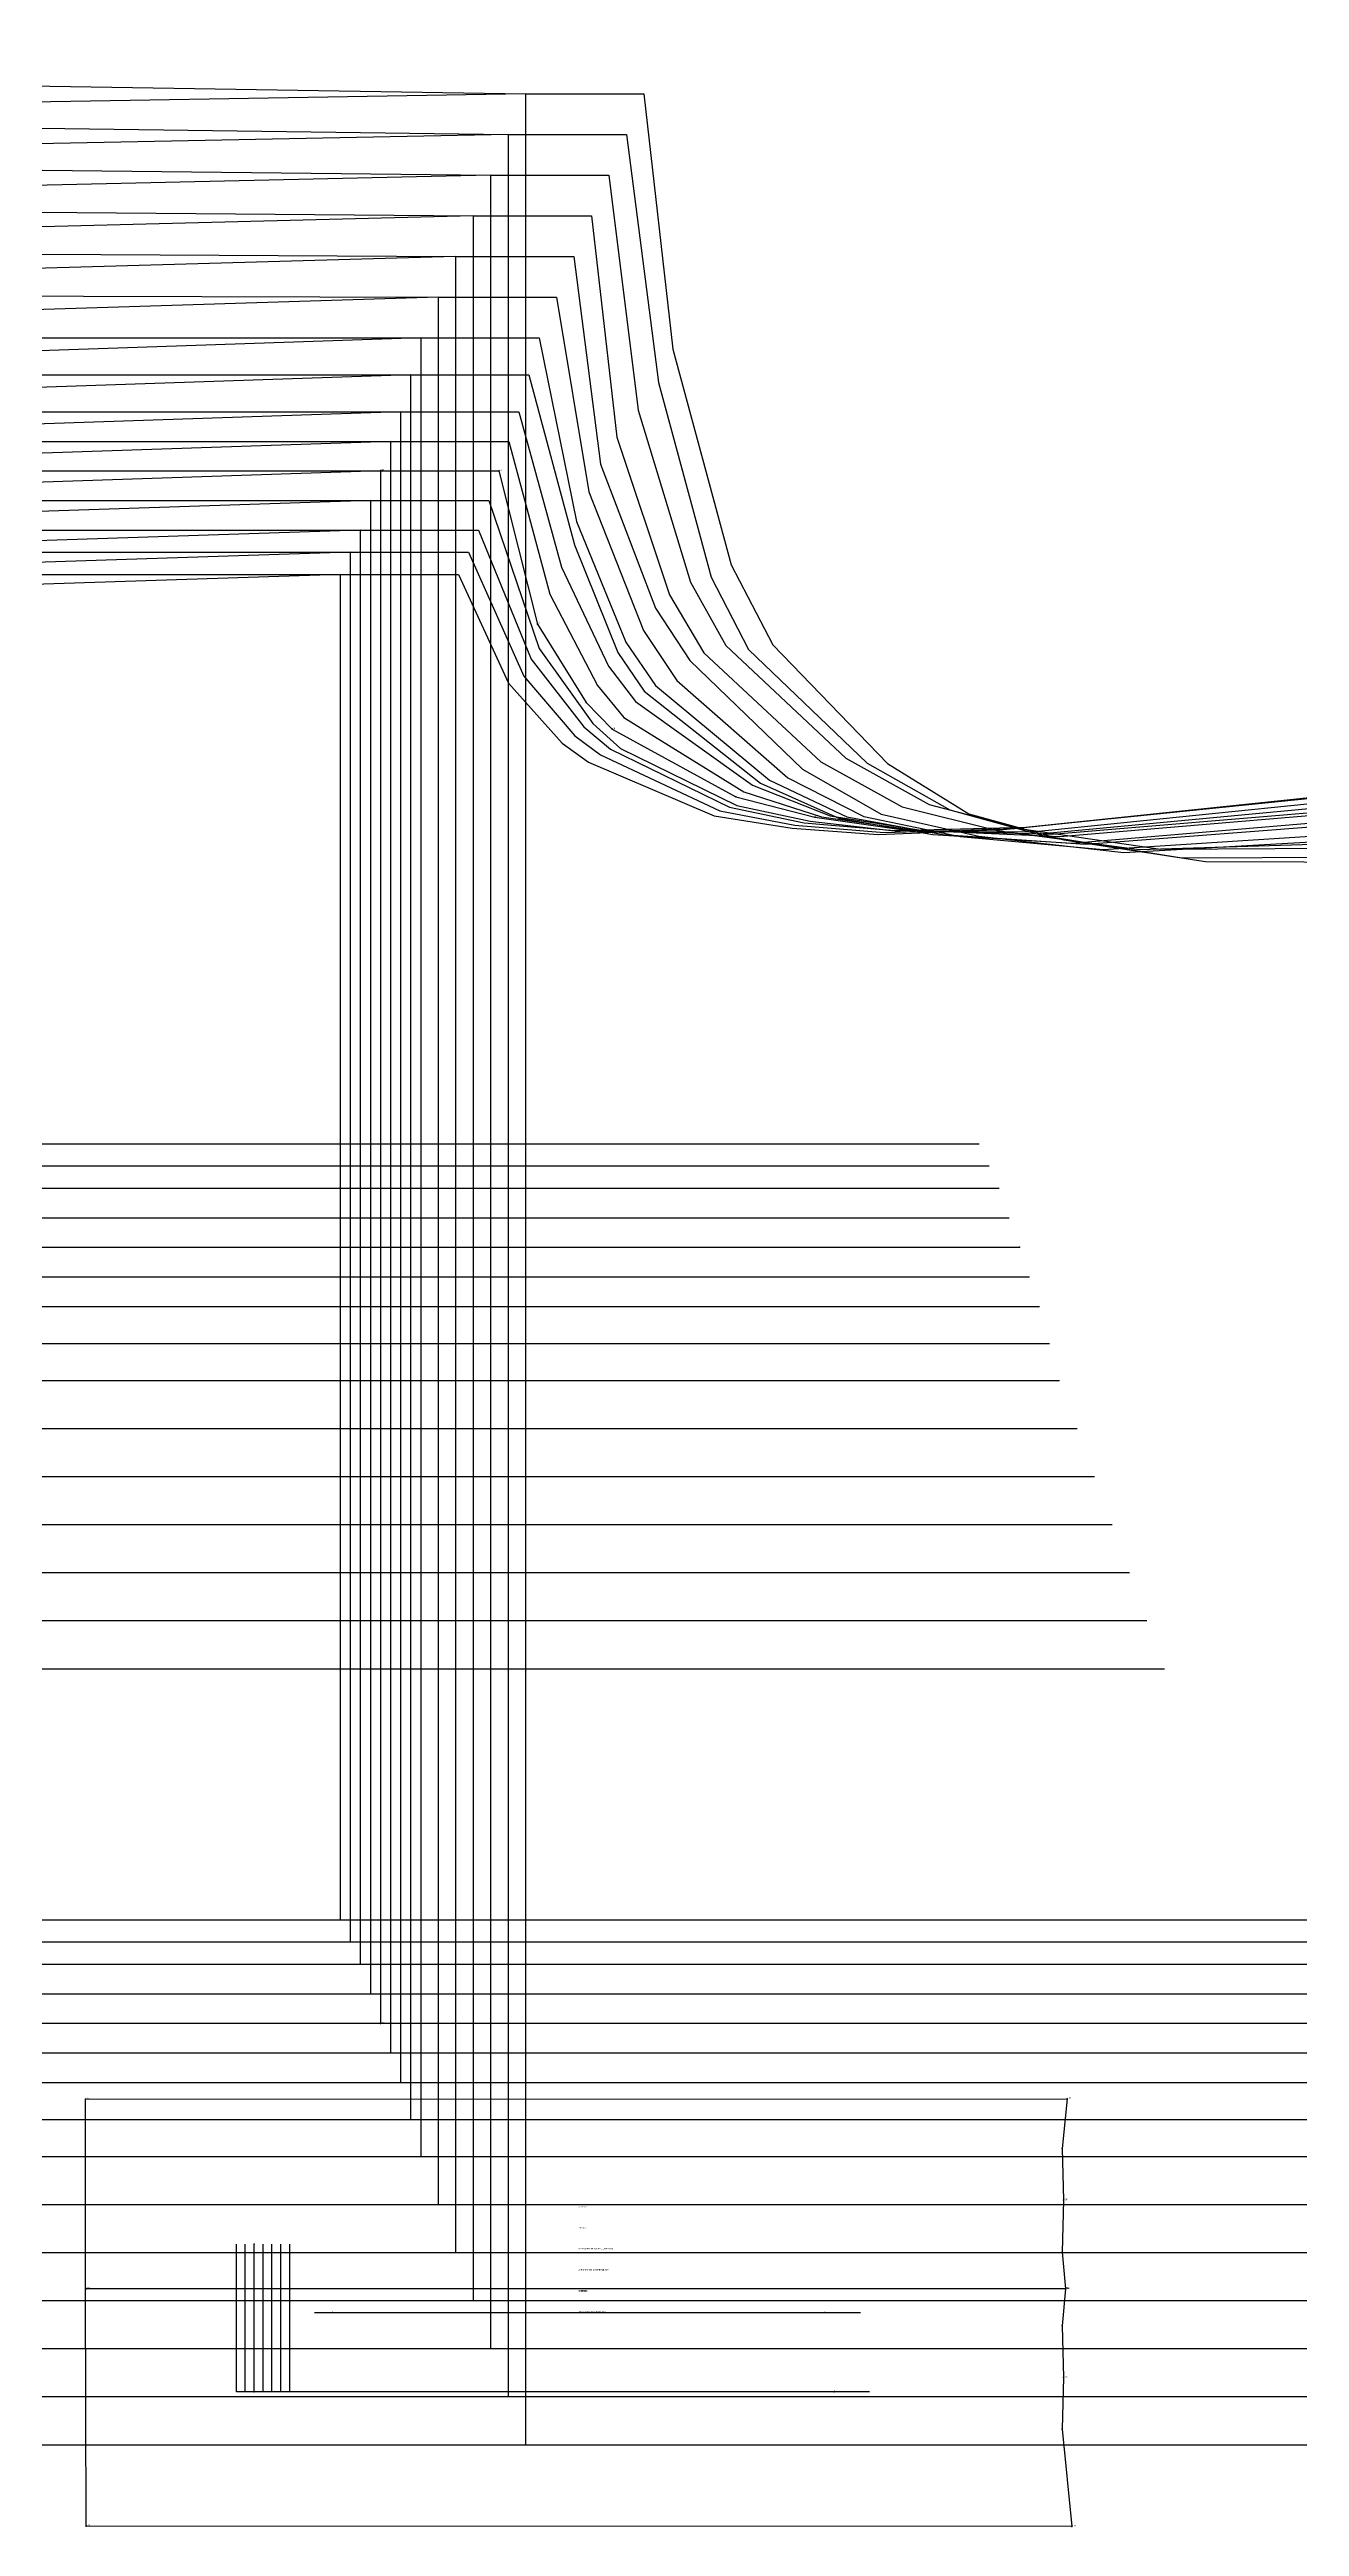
# Model space of a CAD drawing. Extents: x -43 to 1613, y 0 to 910.
# Drawn here: x 1190.4 to 1401.7, y 481 to 899.8 of the extents above; entities that cross this region are included whole.
import ezdxf

# ---------------------------------------------------------------- set-up
doc = ezdxf.new("R2010")
doc.units = 0

# ---------------------------------------------------------------- blocks, each defined once
blk = doc.blocks.new('GMX1016S18BK_42')
at = {"layer": '1'}
for points in [[(813.6128, 811.017), (1009.7136, 811.017), (1009.7136, 811.017), (1239.5531, 811.017), (1239.5531, 811.017), (1259.553, 811.017)], [(1259.553, 811.017), (1267.9782, 792.6147), (1277.0663, 782.5131), (1281.524, 779.3025), (1302.7661, 770.217), (1315.9817, 768.1189), (1330.4902, 767.0775), (1351.6788, 767.9284), (1412.5118, 774.2632), (1426.2761, 776.8514), (1456.1185, 784.8575), (1473.1086, 789.7165)], [(1493.6496, 583.5193), (813.6128, 583.5193)]]:
    blk.add_lwpolyline(points, dxfattribs=at)
at = {"layer": '5'}
blk.add_line((977.6588, 714.7687), (1347.5513, 714.7687), dxfattribs=at)
at = {"layer": '6'}
blk.add_line((1493.6496, 583.5193), (813.6128, 583.5193), dxfattribs=at)
at = {"layer": '7'}
blk.add_line((977.6588, 714.7687), (1347.5513, 714.7687), dxfattribs=at)
at = {"layer": '8'}
blk.add_line((1239.5531, 811.017), (1239.5531, 583.5193), dxfattribs=at)
blk.add_lwpolyline([(1239.5531, 811.017), (1009.7136, 803.5163), (813.6128, 811.017)], dxfattribs=at)
blk = doc.blocks.new('GMX1016S18BK_44')
at = {"layer": '1'}
for points in [[(807.814, 814.7686), (1012.665, 814.7686), (1012.665, 814.7686), (1241.2549, 814.7686), (1241.2549, 814.7686), (1261.2548, 814.7686)], [(1261.2548, 814.7686), (1270.5843, 793.8339), (1279.2406, 783.7577), (1283.5281, 780.5217), (1303.7414, 771.0831), (1316.4262, 768.6422), (1331.5036, 767.4153), (1353.5457, 768.0935), (1414.3584, 774.4461), (1428.1176, 777.0394), (1459.9692, 784.9159), (1478.1073, 789.7165)], [(1497.8508, 579.7703), (807.814, 579.7703)]]:
    blk.add_lwpolyline(points, dxfattribs=at)
at = {"layer": '5'}
blk.add_line((979.3605, 711.0197), (1349.2531, 711.0197), dxfattribs=at)
at = {"layer": '6'}
blk.add_line((1497.8508, 579.7703), (807.814, 579.7703), dxfattribs=at)
at = {"layer": '7'}
blk.add_line((979.3605, 711.0197), (1349.2531, 711.0197), dxfattribs=at)
at = {"layer": '8'}
blk.add_line((1241.2549, 814.7686), (1241.2549, 579.7703), dxfattribs=at)
blk.add_lwpolyline([(1241.2549, 814.7686), (1012.665, 807.2679), (807.814, 814.7686)], dxfattribs=at)
blk = doc.blocks.new('GMX1016S18BK_46')
at = {"layer": '1'}
for points in [[(802.0152, 818.5176), (1015.6165, 818.5176), (1015.6165, 818.5176), (1242.9567, 818.5176), (1242.9567, 818.5176), (1262.9566, 818.5176)], [(1262.9566, 818.5176), (1271.8339, 796.7066), (1280.7544, 785.2461), (1285.2629, 781.4844), (1305.3441, 771.6851), (1318.0061, 769.0231), (1333.241, 767.71), (1355.5295, 768.2866), (1416.3421, 774.5197), (1430.1013, 777.0851), (1463.8706, 784.9185), (1483.1061, 789.714)], [(1502.0519, 576.0187), (802.0152, 576.0187)]]:
    blk.add_lwpolyline(points, dxfattribs=at)
at = {"layer": '5'}
blk.add_line((981.0624, 707.2681), (1350.9549, 707.2681), dxfattribs=at)
at = {"layer": '6'}
blk.add_line((1502.0519, 576.0187), (802.0152, 576.0187), dxfattribs=at)
at = {"layer": '7'}
blk.add_line((981.0624, 707.2681), (1350.9549, 707.2681), dxfattribs=at)
at = {"layer": '8'}
blk.add_line((1242.9567, 818.5176), (1242.9567, 576.0187), dxfattribs=at)
blk.add_lwpolyline([(1242.9567, 818.5176), (1015.6165, 811.017), (802.0152, 818.5176)], dxfattribs=at)
blk = doc.blocks.new('GMX1016S18BK_48')
at = {"layer": '1'}
for points in [[(796.2164, 823.5189), (1018.568, 823.5189), (1018.568, 823.5189), (1244.6585, 823.5189), (1244.6585, 823.5189), (1264.6584, 823.5189)], [(1264.6584, 823.5189), (1273.17, 798.5176), (1282.2759, 785.8379), (1286.9647, 781.6114), (1306.5887, 771.9467), (1318.9763, 769.2949), (1334.196, 767.5576), (1356.5277, 767.5144), (1418.4859, 773.8365), (1432.5067, 776.445), (1467.9219, 783.8796), (1488.1048, 788.4643)], [(1506.2531, 571.02), (796.2164, 571.02)]]:
    blk.add_lwpolyline(points, dxfattribs=at)
at = {"layer": '5'}
blk.add_line((982.7641, 702.2694), (1352.6567, 702.2694), dxfattribs=at)
at = {"layer": '6'}
blk.add_line((1506.2531, 571.02), (796.2164, 571.02), dxfattribs=at)
at = {"layer": '7'}
blk.add_line((982.7641, 702.2694), (1352.6567, 702.2694), dxfattribs=at)
at = {"layer": '8'}
blk.add_line((1244.6585, 823.5189), (1244.6585, 571.02), dxfattribs=at)
blk.add_lwpolyline([(1244.6585, 823.5189), (1018.568, 816.0182), (796.2164, 823.5189)], dxfattribs=at)
blk = doc.blocks.new('GMX1016S18BK_50')
at = {"layer": '1'}
for points in [[(790.4176, 828.5176), (1021.5195, 828.5176), (1021.5195, 828.5176), (1246.3603, 828.5176), (1246.3603, 828.5176), (1266.3602, 828.5176)], [(1266.3602, 828.5176), (1272.9033, 802.6121), (1281.1456, 789.3838), (1285.5372, 784.8651), (1306.4186, 773.4402), (1319.7587, 769.9756), (1335.1434, 767.8116), (1357.7824, 767.1766), (1421.3129, 773.1456), (1435.697, 775.7008), (1472.2628, 782.8077), (1493.1035, 787.2121)], [(1510.4542, 566.0187), (790.4176, 566.0187)]]:
    blk.add_lwpolyline(points, dxfattribs=at)
at = {"layer": '2'}
for p in [(1246.3603, 828.5176), (1246.3603, 828.5176), (1246.3603, 828.5176), (1246.3603, 828.5176), (1266.3602, 828.5176), (1266.3602, 828.5176), (1354.3585, 697.2681), (1246.3603, 566.0187)]:
    blk.add_point(p, dxfattribs=at)
at = {"layer": '3'}
for p in [(1272.9033, 802.6121), (1281.1456, 789.3838), (1285.5372, 784.8651), (1306.4186, 773.4402), (1319.7587, 769.9756), (1335.1434, 767.8116), (1357.7824, 767.1766)]:
    blk.add_point(p, dxfattribs=at)
at = {"layer": '5'}
blk.add_line((984.466, 697.2681), (1354.3585, 697.2681), dxfattribs=at)
at = {"layer": '6'}
blk.add_line((1510.4542, 566.0187), (790.4176, 566.0187), dxfattribs=at)
at = {"layer": '7'}
blk.add_line((984.466, 697.2681), (1354.3585, 697.2681), dxfattribs=at)
at = {"layer": '8'}
blk.add_line((1246.3603, 828.5176), (1246.3603, 566.0187), dxfattribs=at)
blk.add_lwpolyline([(1246.3603, 828.5176), (1021.5195, 821.0169), (790.4176, 828.5176)], dxfattribs=at)
at = {"layer": '2'}
for s, p in [('# 21', (1246.3603, 828.5176)), ('# 5', (1246.3603, 828.5176)), ('# 5', (1246.3603, 828.5176)), ('# 6', (1266.3602, 828.5176)), ('# 6', (1266.3602, 828.5176)), ('# 22', (1246.3603, 566.0187))]:
    blk.add_text(s, height=0.25, dxfattribs=at).set_placement(p)
at = {"layer": '3'}
for s, p in [('# 7', (1272.9033, 802.6121)), ('# 8', (1285.5372, 784.8651)), ('# 9', (1319.7587, 769.9756)), ('# 10', (1357.7824, 767.1766))]:
    blk.add_text(s, height=0.25, dxfattribs=at).set_placement(p)
at = {"layer": '8'}
for s in ['O', 'NM']:
    blk.add_text(s, height=0.25, dxfattribs=at).set_placement((1246.3603, 828.5176))
blk = doc.blocks.new('GMX1016S18BK_52')
at = {"layer": '1'}
for points in [[(784.6187, 833.5188), (1024.4709, 833.5188), (1024.4709, 833.5188), (1248.0621, 833.5188), (1248.0621, 833.5188), (1268.062, 833.5188)], [(1268.062, 833.5188), (1275.0064, 807.6794), (1283.0252, 792.2565), (1287.5184, 786.854), (1307.7648, 774.2428), (1320.9169, 770.0239), (1336.6852, 767.7963), (1359.8907, 767.1359), (1424.5972, 772.536), (1439.2631, 774.9845), (1476.7383, 781.746), (1498.1022, 785.9624)], [(1514.6554, 561.02), (784.6187, 561.02)]]:
    blk.add_lwpolyline(points, dxfattribs=at)
at = {"layer": '5'}
blk.add_line((986.1677, 692.2694), (1356.0603, 692.2694), dxfattribs=at)
at = {"layer": '6'}
blk.add_line((1514.6554, 561.02), (784.6187, 561.02), dxfattribs=at)
at = {"layer": '7'}
blk.add_line((986.1677, 692.2694), (1356.0603, 692.2694), dxfattribs=at)
at = {"layer": '8'}
blk.add_line((1248.0621, 833.5188), (1248.0621, 561.02), dxfattribs=at)
blk.add_lwpolyline([(1248.0621, 833.5188), (1024.4709, 826.0182), (784.6187, 833.5188)], dxfattribs=at)
blk = doc.blocks.new('GMX1016S18BK_54')
at = {"layer": '1'}
for points in [[(778.8199, 838.5175), (1027.4224, 838.5175), (1027.4224, 838.5175), (1249.7639, 838.5175), (1249.7639, 838.5175), (1269.7638, 838.5175)], [(1269.7638, 838.5175), (1276.98, 812.2311), (1284.9073, 795.4925), (1289.4768, 789.5616), (1309.2761, 775.3782), (1322.4002, 770.2144), (1338.0848, 767.7354), (1361.2115, 766.6991), (1426.7587, 772.2185), (1441.6126, 774.7102), (1480.7693, 780.8392), (1503.1009, 784.7102)], [(1518.8566, 556.0187), (778.8199, 556.0187)]]:
    blk.add_lwpolyline(points, dxfattribs=at)
at = {"layer": '5'}
blk.add_line((987.8696, 687.2682), (1357.7621, 687.2682), dxfattribs=at)
at = {"layer": '6'}
blk.add_line((1518.8566, 556.0187), (778.8199, 556.0187), dxfattribs=at)
at = {"layer": '7'}
blk.add_line((987.8696, 687.2682), (1357.7621, 687.2682), dxfattribs=at)
at = {"layer": '8'}
blk.add_line((1249.7639, 838.5175), (1249.7639, 556.0187), dxfattribs=at)
blk.add_lwpolyline([(1249.7639, 838.5175), (1027.4224, 831.0169), (778.8199, 838.5175)], dxfattribs=at)
blk = doc.blocks.new('GMX1016S18BK_56')
at = {"layer": '1'}
for points in [[(773.0211, 844.7685), (1030.3739, 844.7685), (1030.3739, 844.7685), (1251.4657, 844.7685), (1251.4657, 844.7685), (1271.4656, 844.7685)], [(1271.4656, 844.7685), (1279.172, 816.0538), (1286.472, 797.8445), (1290.922, 791.2786), (1310.5918, 775.7567), (1323.8303, 769.8233), (1339.7612, 767.0343), (1363.2942, 765.5865), (1429.9235, 771.2126), (1445.0213, 773.7501), (1485.1914, 780.4862), (1508.0997, 784.7127)], [(1523.0577, 549.7704), (773.0211, 549.7704)]]:
    blk.add_lwpolyline(points, dxfattribs=at)
at = {"layer": '5'}
blk.add_line((989.5714, 681.0198), (1359.4639, 681.0198), dxfattribs=at)
at = {"layer": '6'}
blk.add_line((1523.0577, 549.7704), (773.0211, 549.7704), dxfattribs=at)
at = {"layer": '7'}
blk.add_line((989.5714, 681.0198), (1359.4639, 681.0198), dxfattribs=at)
at = {"layer": '8'}
blk.add_line((1251.4657, 844.7685), (1251.4657, 549.7704), dxfattribs=at)
blk.add_lwpolyline([(1251.4657, 844.7685), (1030.3739, 837.2679), (773.0211, 844.7685)], dxfattribs=at)
blk = doc.blocks.new('GMX1016S18BK_58')
at = {"layer": '1'}
for points in [[(767.2223, 851.0169), (1033.3254, 851.0169), (1033.3254, 851.0169), (1253.1675, 851.0169), (1253.1675, 851.0169), (1273.1674, 851.0169)], [(1273.1674, 851.0169), (1279.4971, 819.9832), (1287.8334, 799.5717), (1292.8804, 792.2235), (1312.1209, 776.2672), (1325.1816, 770.0264), (1341.4757, 767.0623), (1365.5676, 765.4214), (1432.141, 770.5395), (1447.2362, 772.9602), (1489.1817, 780.1865), (1513.0984, 784.7127)], [(1527.2589, 543.5194), (767.2223, 543.5194)]]:
    blk.add_lwpolyline(points, dxfattribs=at)
at = {"layer": '5'}
blk.add_line((991.2731, 674.7688), (1361.1657, 674.7688), dxfattribs=at)
at = {"layer": '6'}
blk.add_line((1527.2589, 543.5194), (767.2223, 543.5194), dxfattribs=at)
at = {"layer": '7'}
blk.add_line((991.2731, 674.7688), (1361.1657, 674.7688), dxfattribs=at)
at = {"layer": '8'}
blk.add_line((1253.1675, 851.0169), (1253.1675, 543.5194), dxfattribs=at)
blk.add_lwpolyline([(1253.1675, 851.0169), (1033.3254, 843.5163), (767.2223, 851.0169)], dxfattribs=at)
blk = doc.blocks.new('GMX1016S18BK_60')
at = {"layer": '1'}
for points in [[(760.1738, 859.1423), (1036.2769, 858.5124), (1036.2769, 858.5124), (1256.119, 857.8927), (1256.119, 857.8927), (1276.1189, 857.8927)], [(1276.1189, 857.8927), (1281.6104, 824.9844), (1290.8179, 801.5529), (1296.4694, 793.0897), (1315.2095, 776.6533), (1328.0568, 770.0747), (1344.3585, 766.7245), (1368.519, 764.5248), (1435.9128, 768.886), (1451.2113, 771.1491), (1494.6021, 778.3272), (1519.3468, 782.8382)], [(1532.7097, 535.394), (760.1738, 535.394)]]:
    blk.add_lwpolyline(points, dxfattribs=at)
at = {"layer": '5'}
blk.add_line((994.2246, 666.6434), (1364.1172, 666.6434), dxfattribs=at)
at = {"layer": '6'}
blk.add_line((1532.7097, 535.394), (760.1738, 535.394), dxfattribs=at)
at = {"layer": '7'}
blk.add_line((994.2246, 666.6434), (1364.1172, 666.6434), dxfattribs=at)
at = {"layer": '8'}
blk.add_line((1256.119, 857.8927), (1256.119, 535.394), dxfattribs=at)
blk.add_lwpolyline([(1256.119, 857.8927), (1036.2769, 851.0118), (760.1738, 859.1423)], dxfattribs=at)
blk = doc.blocks.new('GMX1016S18BK_62')
at = {"layer": '1'}
for points in [[(753.1253, 867.2678), (1039.2284, 866.008), (1039.2284, 866.008), (1259.0704, 864.7685), (1259.0704, 864.7685), (1279.0704, 864.7685)], [(1279.0704, 864.7685), (1283.5738, 829.658), (1292.8804, 805.2994), (1298.6512, 796.4755), (1317.7114, 778.1214), (1331.0083, 770.5091), (1347.5158, 766.7575), (1372.042, 764.0067), (1439.3825, 767.87), (1454.6758, 770.0188), (1499.8345, 776.7143), (1525.5952, 780.9637)], [(1538.1606, 527.2685), (753.1253, 527.2685)]]:
    blk.add_lwpolyline(points, dxfattribs=at)
at = {"layer": '5'}
blk.add_line((997.1761, 658.5179), (1367.0687, 658.5179), dxfattribs=at)
at = {"layer": '6'}
blk.add_line((1538.1606, 527.2685), (753.1253, 527.2685), dxfattribs=at)
at = {"layer": '7'}
blk.add_line((997.1761, 658.5179), (1367.0687, 658.5179), dxfattribs=at)
at = {"layer": '8'}
blk.add_line((1259.0704, 864.7685), (1259.0704, 527.2685), dxfattribs=at)
blk.add_lwpolyline([(1259.0704, 864.7685), (1039.2284, 858.5073), (753.1253, 867.2678)], dxfattribs=at)
blk = doc.blocks.new('GMX1016S18BK_64')
at = {"layer": '1'}
for points in [[(746.0768, 875.3933), (1040.9301, 873.4933), (1040.9301, 873.4933), (1262.0219, 871.6442), (1262.0219, 871.6442), (1282.0219, 871.6442)], [(1282.0219, 871.6442), (1286.3094, 834.2427), (1295.1994, 807.5702), (1301.0033, 797.7988), (1320.8077, 779.3152), (1334.544, 771.7359), (1350.6298, 767.7303), (1374.5871, 764.5451), (1442.6489, 766.6228), (1458.1404, 768.378), (1505.0694, 774.9134), (1531.8436, 779.0892)], [(1543.6114, 519.143), (746.0768, 519.143)]]:
    blk.add_lwpolyline(points, dxfattribs=at)
at = {"layer": '5'}
blk.add_line((1000.1276, 650.3925), (1370.0202, 650.3925), dxfattribs=at)
at = {"layer": '6'}
blk.add_line((1543.6114, 519.143), (746.0768, 519.143), dxfattribs=at)
at = {"layer": '7'}
blk.add_line((1000.1276, 650.3925), (1370.0202, 650.3925), dxfattribs=at)
at = {"layer": '8'}
blk.add_line((1262.0219, 871.6442), (1262.0219, 519.143), dxfattribs=at)
blk.add_lwpolyline([(1262.0219, 871.6442), (1040.9301, 865.9927), (746.0768, 875.3933)], dxfattribs=at)
blk = doc.blocks.new('GMX1016S18BK_66')
at = {"layer": '1'}
for points in [[(739.0283, 883.5187), (1042.632, 880.9889), (1042.632, 880.9889), (1264.9734, 878.52), (1264.9734, 878.52), (1284.9734, 878.52)], [(1284.9734, 878.52), (1289.9035, 838.7842), (1298.7478, 809.7292), (1304.7371, 799.0129), (1325.0292, 779.9655), (1339.1185, 772.1397), (1354.8081, 768.0046), (1378.2091, 764.568), (1446.0373, 764.9617), (1461.5084, 766.3257), (1510.2714, 772.9627), (1538.092, 777.2147)], [(1549.0622, 511.0176), (739.0283, 511.0176)]]:
    blk.add_lwpolyline(points, dxfattribs=at)
at = {"layer": '5'}
blk.add_line((1003.0791, 642.267), (1372.9717, 642.267), dxfattribs=at)
at = {"layer": '6'}
blk.add_line((1549.0622, 511.0176), (739.0283, 511.0176), dxfattribs=at)
at = {"layer": '7'}
blk.add_line((1003.0791, 642.267), (1372.9717, 642.267), dxfattribs=at)
at = {"layer": '8'}
blk.add_line((1264.9734, 878.52), (1264.9734, 511.0176), dxfattribs=at)
blk.add_lwpolyline([(1264.9734, 878.52), (1042.632, 873.4883), (739.0283, 883.5187)], dxfattribs=at)
blk = doc.blocks.new('GMX1016S18BK_68')
at = {"layer": '1'}
for points in [[(731.9798, 891.6442), (1043.0841, 888.4743), (1043.0841, 888.4743), (1267.9249, 885.3958), (1267.9249, 885.3958), (1287.9248, 885.3958)], [(1287.9248, 885.3958), (1293.3884, 843.4629), (1302.258, 810.5598), (1308.5852, 798.3246), (1328.6334, 779.145), (1342.6034, 771.2101), (1358.326, 766.8667), (1381.8109, 763.1354), (1449.6085, 763.3869), (1465.0746, 764.7179), (1515.5419, 771.1745), (1544.3404, 775.3401)], [(1554.5131, 502.8921), (731.9798, 502.8921)]]:
    blk.add_lwpolyline(points, dxfattribs=at)
at = {"layer": '5'}
blk.add_line((1006.0305, 634.1415), (1375.9231, 634.1415), dxfattribs=at)
at = {"layer": '6'}
blk.add_line((1554.5131, 502.8921), (731.9798, 502.8921), dxfattribs=at)
at = {"layer": '7'}
blk.add_line((1006.0305, 634.1415), (1375.9231, 634.1415), dxfattribs=at)
at = {"layer": '8'}
blk.add_line((1267.9249, 885.3958), (1267.9249, 502.8921), dxfattribs=at)
blk.add_lwpolyline([(1267.9249, 885.3958), (1043.0841, 880.9737), (731.9798, 891.6442)], dxfattribs=at)
blk = doc.blocks.new('GMX1016S18BK_70')
at = {"layer": '1'}
for points in [[(724.9313, 899.7696), (1043.5362, 895.9698), (1043.5362, 895.9698), (1270.8764, 892.2716), (1270.8764, 892.2716), (1290.8763, 892.2716)], [(1290.8763, 892.2716), (1295.7658, 849.1119), (1305.6566, 812.6705), (1312.6924, 799.1247), (1332.0929, 779.0663), (1345.8216, 770.5471), (1361.8693, 766.1834), (1385.8291, 762.4725), (1452.2857, 762.2439), (1467.4546, 763.4428), (1520.3806, 769.5032), (1550.5888, 773.4656)], [(1559.9639, 494.7667), (724.9313, 494.7667)]]:
    blk.add_lwpolyline(points, dxfattribs=at)
at = {"layer": '5'}
blk.add_line((1008.982, 626.0161), (1378.8746, 626.0161), dxfattribs=at)
at = {"layer": '6'}
blk.add_line((1559.9639, 494.7667), (724.9313, 494.7667), dxfattribs=at)
at = {"layer": '7'}
blk.add_line((1008.982, 626.0161), (1378.8746, 626.0161), dxfattribs=at)
at = {"layer": '8'}
blk.add_line((1270.8764, 892.2716), (1270.8764, 494.7667), dxfattribs=at)
blk.add_lwpolyline([(1270.8764, 892.2716), (1043.5362, 888.4692), (724.9313, 899.7696)], dxfattribs=at)
blk = doc.blocks.new('GMX1016S18IY_42')
at = {"layer": '1'}
for points in [[(1196.5102, 553.2679), (1362.4408, 553.3111)], [(1196.5102, 521.1572), (1196.5102, 553.2679)], [(1362.4408, 553.3111), (1361.6229, 544.8834), (1361.8211, 536.1585), (1361.8211, 536.1585), (1361.6204, 527.3955), (1362.1817, 521.1572)], [(1196.6067, 481.0456), (1196.5102, 521.1572)], [(1362.1817, 521.1572), (1361.6204, 514.9165), (1361.8211, 506.156), (1361.8211, 506.156), (1361.6229, 497.4286), (1363.2206, 481.0024)], [(1363.2206, 481.0024), (1196.6067, 481.0456)]]:
    blk.add_lwpolyline(points, dxfattribs=at)
at = {"layer": '5'}
blk.add_line((1244.2394, 517.1567), (1327.4904, 517.1567), dxfattribs=at)
at = {"layer": '7'}
blk.add_line((1244.2394, 517.1567), (1327.4904, 517.1567), dxfattribs=at)
at = {"layer": '8'}
blk.add_line((1362.0827, 521.1572), (1196.6093, 521.1572), dxfattribs=at)
blk.add_lwpolyline([(1329.0119, 503.7862), (1231.0212, 503.7862), (1231.0212, 528.729)], dxfattribs=at)
at = {"layer": '1'}
for s, p in [('SIZE: 42', (1279.8654, 520.7128)), ('Piece Name: GMX1016S18IY', (1279.8654, 517.1567))]:
    blk.add_text(s, height=0.25, dxfattribs=at).set_placement(p)
blk = doc.blocks.new('GMX1016S18IY_44')
at = {"layer": '1'}
for points in [[(1196.5102, 553.2679), (1362.4408, 553.3111)], [(1196.5102, 521.1572), (1196.5102, 553.2679)], [(1362.4408, 553.3111), (1361.6229, 544.8834), (1361.8211, 536.1585), (1361.8211, 536.1585), (1361.6204, 527.3955), (1362.1817, 521.1572)], [(1196.6067, 481.0456), (1196.5102, 521.1572)], [(1362.1817, 521.1572), (1361.6204, 514.9165), (1361.8211, 506.156), (1361.8211, 506.156), (1361.6229, 497.4286), (1363.2206, 481.0024)], [(1363.2206, 481.0024), (1196.6067, 481.0456)]]:
    blk.add_lwpolyline(points, dxfattribs=at)
at = {"layer": '5'}
blk.add_line((1242.7382, 517.1567), (1325.9893, 517.1567), dxfattribs=at)
at = {"layer": '7'}
blk.add_line((1242.7382, 517.1567), (1325.9893, 517.1567), dxfattribs=at)
at = {"layer": '8'}
blk.add_line((1362.0827, 521.1572), (1196.6093, 521.1572), dxfattribs=at)
blk.add_lwpolyline([(1327.5107, 503.7862), (1229.5201, 503.7862), (1229.5201, 528.729)], dxfattribs=at)
at = {"layer": '1'}
for s, p in [('SIZE: 44', (1279.8654, 520.7128)), ('Piece Name: GMX1016S18IY', (1279.8654, 517.1567))]:
    blk.add_text(s, height=0.25, dxfattribs=at).set_placement(p)
blk = doc.blocks.new('GMX1016S18IY_46')
at = {"layer": '1'}
for points in [[(1196.5102, 553.2679), (1362.4408, 553.3111)], [(1196.5102, 521.1572), (1196.5102, 553.2679)], [(1362.4408, 553.3111), (1361.6229, 544.8834), (1361.8211, 536.1585), (1361.8211, 536.1585), (1361.6204, 527.3955), (1362.1817, 521.1572)], [(1196.6067, 481.0456), (1196.5102, 521.1572)], [(1362.1817, 521.1572), (1361.6204, 514.9165), (1361.8211, 506.156), (1361.8211, 506.156), (1361.6229, 497.4286), (1363.2206, 481.0024)], [(1363.2206, 481.0024), (1196.6067, 481.0456)]]:
    blk.add_lwpolyline(points, dxfattribs=at)
at = {"layer": '5'}
blk.add_line((1241.2371, 517.1567), (1324.4881, 517.1567), dxfattribs=at)
at = {"layer": '7'}
blk.add_line((1241.2371, 517.1567), (1324.4881, 517.1567), dxfattribs=at)
at = {"layer": '8'}
blk.add_line((1362.0827, 521.1572), (1196.6093, 521.1572), dxfattribs=at)
blk.add_lwpolyline([(1326.0096, 503.7862), (1228.0189, 503.7862), (1228.0189, 528.729)], dxfattribs=at)
at = {"layer": '1'}
for s, p in [('SIZE: 46', (1279.8654, 520.7128)), ('Piece Name: GMX1016S18IY', (1279.8654, 517.1567))]:
    blk.add_text(s, height=0.25, dxfattribs=at).set_placement(p)
blk = doc.blocks.new('GMX1016S18IY_48')
at = {"layer": '1'}
for points in [[(1196.5102, 553.2679), (1362.4408, 553.3111)], [(1196.5102, 521.1572), (1196.5102, 553.2679)], [(1362.4408, 553.3111), (1361.6229, 544.8834), (1361.8211, 536.1585), (1361.8211, 536.1585), (1361.6204, 527.3955), (1362.1817, 521.1572)], [(1196.6067, 481.0456), (1196.5102, 521.1572)], [(1362.1817, 521.1572), (1361.6204, 514.9165), (1361.8211, 506.156), (1361.8211, 506.156), (1361.6229, 497.4286), (1363.2206, 481.0024)], [(1363.2206, 481.0024), (1196.6067, 481.0456)]]:
    blk.add_lwpolyline(points, dxfattribs=at)
at = {"layer": '5'}
blk.add_line((1239.736, 517.1567), (1322.987, 517.1567), dxfattribs=at)
at = {"layer": '7'}
blk.add_line((1239.736, 517.1567), (1322.987, 517.1567), dxfattribs=at)
at = {"layer": '8'}
blk.add_line((1362.0827, 521.1572), (1196.6093, 521.1572), dxfattribs=at)
blk.add_lwpolyline([(1324.5085, 503.7862), (1226.5178, 503.7862), (1226.5178, 528.729)], dxfattribs=at)
at = {"layer": '1'}
for s, p in [('SIZE: 48', (1279.8654, 520.7128)), ('Piece Name: GMX1016S18IY', (1279.8654, 517.1567))]:
    blk.add_text(s, height=0.25, dxfattribs=at).set_placement(p)
blk = doc.blocks.new('GMX1016S18IY_50')
at = {"layer": '1'}
for points in [[(1196.5102, 553.2679), (1362.4408, 553.3111)], [(1196.5102, 521.1572), (1196.5102, 553.2679)], [(1362.4408, 553.3111), (1361.6229, 544.8834), (1361.8211, 536.1585), (1361.8211, 536.1585), (1361.6204, 527.3955), (1362.1817, 521.1572)], [(1196.6067, 481.0456), (1196.5102, 521.1572)], [(1362.1817, 521.1572), (1361.6204, 514.9165), (1361.8211, 506.156), (1361.8211, 506.156), (1361.6229, 497.4286), (1363.2206, 481.0024)], [(1363.2206, 481.0024), (1196.6067, 481.0456)]]:
    blk.add_lwpolyline(points, dxfattribs=at)
at = {"layer": '2'}
for p in [(1196.5102, 553.2679), (1196.5102, 553.2679), (1362.4408, 553.3111), (1362.4408, 553.3111), (1361.6229, 544.8834), (1361.8211, 536.1585), (1361.8211, 536.1585), (1225.0167, 528.729), (1361.6204, 527.3955), (1196.5102, 521.1572), (1196.5102, 521.1572), (1196.6093, 521.1572), (1362.0827, 521.1572), (1362.1817, 521.1572), (1362.1817, 521.1572), (1238.2348, 517.1567), (1321.4859, 517.1567), (1361.6204, 514.9165), (1225.0167, 503.7862), (1323.0073, 503.7862), (1361.8211, 506.156), (1361.8211, 506.156), (1361.6229, 497.4286), (1196.6067, 481.0456), (1196.6067, 481.0456), (1363.2206, 481.0024), (1363.2206, 481.0024)]:
    blk.add_point(p, dxfattribs=at)
at = {"layer": '4'}
for p in [(1361.8211, 536.1585, -3.998), (1196.5102, 521.1572, -3.998), (1362.1817, 521.1572, -3.998), (1362.1817, 521.1572, -3.998), (1361.8211, 506.156, -3.998)]:
    blk.add_point(p, dxfattribs=at)
at = {"layer": '5'}
blk.add_line((1238.2348, 517.1567), (1321.4859, 517.1567), dxfattribs=at)
at = {"layer": '7'}
blk.add_line((1238.2348, 517.1567), (1321.4859, 517.1567), dxfattribs=at)
at = {"layer": '8'}
blk.add_line((1362.0827, 521.1572), (1196.6093, 521.1572), dxfattribs=at)
blk.add_lwpolyline([(1323.0073, 503.7862), (1225.0167, 503.7862), (1225.0167, 528.729)], dxfattribs=at)
at = {"layer": '1'}
for s, p in [('SIZE: 50', (1279.8654, 534.9367)), ('CATEGORY: PLACKET U_INTERLIN', (1279.8654, 527.8247)), ('Fabric: 2', (1279.8654, 531.3808)), ('ANNOTATION: 1XINTERLINING', (1279.8654, 524.2687)), ('Quantity: 1', (1279.8654, 520.7128)), ('Piece Name: GMX1016S18IY', (1279.8654, 517.1567))]:
    blk.add_text(s, height=0.25, dxfattribs=at).set_placement(p)
at = {"layer": '2'}
for p in [(1196.5102, 553.2679), (1196.5102, 553.2679), (1362.4408, 553.3111), (1362.4408, 553.3111), (1361.8211, 536.1585), (1196.5102, 521.1572), (1196.6093, 521.1572), (1362.0827, 521.1572), (1362.1817, 521.1572), (1362.1817, 521.1572), (1361.8211, 506.156), (1196.6067, 481.0456), (1196.6067, 481.0456), (1363.2206, 481.0024), (1363.2206, 481.0024)]:
    blk.add_text('# 56', height=0.25, dxfattribs=at).set_placement(p)
at = {"layer": '8'}
for s, p in [('NM', (1362.0827, 521.1572)), ('B', (1323.0073, 503.7862))]:
    blk.add_text(s, height=0.25, dxfattribs=at).set_placement(p)
blk = doc.blocks.new('GMX1016S18IY_52')
at = {"layer": '1'}
for points in [[(1196.5102, 553.2679), (1362.4408, 553.3111)], [(1196.5102, 521.1572), (1196.5102, 553.2679)], [(1362.4408, 553.3111), (1361.6229, 544.8834), (1361.8211, 536.1585), (1361.8211, 536.1585), (1361.6204, 527.3955), (1362.1817, 521.1572)], [(1196.6067, 481.0456), (1196.5102, 521.1572)], [(1362.1817, 521.1572), (1361.6204, 514.9165), (1361.8211, 506.156), (1361.8211, 506.156), (1361.6229, 497.4286), (1363.2206, 481.0024)], [(1363.2206, 481.0024), (1196.6067, 481.0456)]]:
    blk.add_lwpolyline(points, dxfattribs=at)
at = {"layer": '5'}
blk.add_line((1236.7337, 517.1567), (1319.9847, 517.1567), dxfattribs=at)
at = {"layer": '7'}
blk.add_line((1236.7337, 517.1567), (1319.9847, 517.1567), dxfattribs=at)
at = {"layer": '8'}
blk.add_line((1362.0827, 521.1572), (1196.6093, 521.1572), dxfattribs=at)
blk.add_lwpolyline([(1321.5062, 503.7862), (1223.5155, 503.7862), (1223.5155, 528.729)], dxfattribs=at)
at = {"layer": '1'}
for s, p in [('SIZE: 52', (1279.8654, 520.7128)), ('Piece Name: GMX1016S18IY', (1279.8654, 517.1567))]:
    blk.add_text(s, height=0.25, dxfattribs=at).set_placement(p)
blk = doc.blocks.new('GMX1016S18IY_54')
at = {"layer": '1'}
for points in [[(1196.5102, 553.2679), (1362.4408, 553.3111)], [(1196.5102, 521.1572), (1196.5102, 553.2679)], [(1362.4408, 553.3111), (1361.6229, 544.8834), (1361.8211, 536.1585), (1361.8211, 536.1585), (1361.6204, 527.3955), (1362.1817, 521.1572)], [(1196.6067, 481.0456), (1196.5102, 521.1572)], [(1362.1817, 521.1572), (1361.6204, 514.9165), (1361.8211, 506.156), (1361.8211, 506.156), (1361.6229, 497.4286), (1363.2206, 481.0024)], [(1363.2206, 481.0024), (1196.6067, 481.0456)]]:
    blk.add_lwpolyline(points, dxfattribs=at)
at = {"layer": '5'}
blk.add_line((1235.2325, 517.1567), (1318.4836, 517.1567), dxfattribs=at)
at = {"layer": '7'}
blk.add_line((1235.2325, 517.1567), (1318.4836, 517.1567), dxfattribs=at)
at = {"layer": '8'}
blk.add_line((1362.0827, 521.1572), (1196.6093, 521.1572), dxfattribs=at)
blk.add_lwpolyline([(1320.005, 503.7862), (1222.0144, 503.7862), (1222.0144, 528.729)], dxfattribs=at)
at = {"layer": '1'}
for s, p in [('SIZE: 54', (1279.8654, 520.7128)), ('Piece Name: GMX1016S18IY', (1279.8654, 517.1567))]:
    blk.add_text(s, height=0.25, dxfattribs=at).set_placement(p)
blk = doc.blocks.new('GMX1016S18IY_56')
at = {"layer": '1'}
for points in [[(1196.5102, 553.2679), (1362.4408, 553.3111)], [(1196.5102, 521.1572), (1196.5102, 553.2679)], [(1362.4408, 553.3111), (1361.6229, 544.8834), (1361.8211, 536.1585), (1361.8211, 536.1585), (1361.6204, 527.3955), (1362.1817, 521.1572)], [(1196.6067, 481.0456), (1196.5102, 521.1572)], [(1362.1817, 521.1572), (1361.6204, 514.9165), (1361.8211, 506.156), (1361.8211, 506.156), (1361.6229, 497.4286), (1363.2206, 481.0024)], [(1363.2206, 481.0024), (1196.6067, 481.0456)]]:
    blk.add_lwpolyline(points, dxfattribs=at)
at = {"layer": '5'}
blk.add_line((1235.2325, 517.1567), (1318.4836, 517.1567), dxfattribs=at)
at = {"layer": '7'}
blk.add_line((1235.2325, 517.1567), (1318.4836, 517.1567), dxfattribs=at)
at = {"layer": '8'}
blk.add_line((1362.0827, 521.1572), (1196.6093, 521.1572), dxfattribs=at)
blk.add_lwpolyline([(1320.005, 503.7862), (1222.0144, 503.7862), (1222.0144, 528.729)], dxfattribs=at)
at = {"layer": '1'}
for s, p in [('SIZE: 56', (1279.8654, 520.7128)), ('Piece Name: GMX1016S18IY', (1279.8654, 517.1567))]:
    blk.add_text(s, height=0.25, dxfattribs=at).set_placement(p)
blk = doc.blocks.new('GMX1016S18IY_58')
at = {"layer": '1'}
for points in [[(1196.5102, 553.2679), (1362.4408, 553.3111)], [(1196.5102, 521.1572), (1196.5102, 553.2679)], [(1362.4408, 553.3111), (1361.6229, 544.8834), (1361.8211, 536.1585), (1361.8211, 536.1585), (1361.6204, 527.3955), (1362.1817, 521.1572)], [(1196.6067, 481.0456), (1196.5102, 521.1572)], [(1362.1817, 521.1572), (1361.6204, 514.9165), (1361.8211, 506.156), (1361.8211, 506.156), (1361.6229, 497.4286), (1363.2206, 481.0024)], [(1363.2206, 481.0024), (1196.6067, 481.0456)]]:
    blk.add_lwpolyline(points, dxfattribs=at)
at = {"layer": '5'}
blk.add_line((1235.2325, 517.1567), (1318.4836, 517.1567), dxfattribs=at)
at = {"layer": '7'}
blk.add_line((1235.2325, 517.1567), (1318.4836, 517.1567), dxfattribs=at)
at = {"layer": '8'}
blk.add_line((1362.0827, 521.1572), (1196.6093, 521.1572), dxfattribs=at)
blk.add_lwpolyline([(1320.005, 503.7862), (1222.0144, 503.7862), (1222.0144, 528.729)], dxfattribs=at)
at = {"layer": '1'}
for s, p in [('SIZE: 58', (1279.8654, 520.7128)), ('Piece Name: GMX1016S18IY', (1279.8654, 517.1567))]:
    blk.add_text(s, height=0.25, dxfattribs=at).set_placement(p)
blk = doc.blocks.new('GMX1016S18IY_60')
at = {"layer": '1'}
for points in [[(1196.5102, 553.2679), (1362.4408, 553.3111)], [(1196.5102, 521.1572), (1196.5102, 553.2679)], [(1362.4408, 553.3111), (1361.6229, 544.8834), (1361.8211, 536.1585), (1361.8211, 536.1585), (1361.6204, 527.3955), (1362.1817, 521.1572)], [(1196.6067, 481.0456), (1196.5102, 521.1572)], [(1362.1817, 521.1572), (1361.6204, 514.9165), (1361.8211, 506.156), (1361.8211, 506.156), (1361.6229, 497.4286), (1363.2206, 481.0024)], [(1363.2206, 481.0024), (1196.6067, 481.0456)]]:
    blk.add_lwpolyline(points, dxfattribs=at)
at = {"layer": '5'}
blk.add_line((1235.2325, 517.1567), (1318.4836, 517.1567), dxfattribs=at)
at = {"layer": '7'}
blk.add_line((1235.2325, 517.1567), (1318.4836, 517.1567), dxfattribs=at)
at = {"layer": '8'}
blk.add_line((1362.0827, 521.1572), (1196.6093, 521.1572), dxfattribs=at)
blk.add_lwpolyline([(1320.005, 503.7862), (1222.0144, 503.7862), (1222.0144, 528.729)], dxfattribs=at)
at = {"layer": '1'}
for s, p in [('SIZE: 60', (1279.8654, 520.7128)), ('Piece Name: GMX1016S18IY', (1279.8654, 517.1567))]:
    blk.add_text(s, height=0.25, dxfattribs=at).set_placement(p)
blk = doc.blocks.new('GMX1016S18IY_62')
at = {"layer": '1'}
for points in [[(1196.5102, 553.2679), (1362.4408, 553.3111)], [(1196.5102, 521.1572), (1196.5102, 553.2679)], [(1362.4408, 553.3111), (1361.6229, 544.8834), (1361.8211, 536.1585), (1361.8211, 536.1585), (1361.6204, 527.3955), (1362.1817, 521.1572)], [(1196.6067, 481.0456), (1196.5102, 521.1572)], [(1362.1817, 521.1572), (1361.6204, 514.9165), (1361.8211, 506.156), (1361.8211, 506.156), (1361.6229, 497.4286), (1363.2206, 481.0024)], [(1363.2206, 481.0024), (1196.6067, 481.0456)]]:
    blk.add_lwpolyline(points, dxfattribs=at)
at = {"layer": '5'}
blk.add_line((1235.2325, 517.1567), (1318.4836, 517.1567), dxfattribs=at)
at = {"layer": '7'}
blk.add_line((1235.2325, 517.1567), (1318.4836, 517.1567), dxfattribs=at)
at = {"layer": '8'}
blk.add_line((1362.0827, 521.1572), (1196.6093, 521.1572), dxfattribs=at)
blk.add_lwpolyline([(1320.005, 503.7862), (1222.0144, 503.7862), (1222.0144, 528.729)], dxfattribs=at)
at = {"layer": '1'}
for s, p in [('SIZE: 62', (1279.8654, 520.7128)), ('Piece Name: GMX1016S18IY', (1279.8654, 517.1567))]:
    blk.add_text(s, height=0.25, dxfattribs=at).set_placement(p)
blk = doc.blocks.new('GMX1016S18IY_64')
at = {"layer": '1'}
for points in [[(1196.5102, 553.2679), (1362.4408, 553.3111)], [(1196.5102, 521.1572), (1196.5102, 553.2679)], [(1362.4408, 553.3111), (1361.6229, 544.8834), (1361.8211, 536.1585), (1361.8211, 536.1585), (1361.6204, 527.3955), (1362.1817, 521.1572)], [(1196.6067, 481.0456), (1196.5102, 521.1572)], [(1362.1817, 521.1572), (1361.6204, 514.9165), (1361.8211, 506.156), (1361.8211, 506.156), (1361.6229, 497.4286), (1363.2206, 481.0024)], [(1363.2206, 481.0024), (1196.6067, 481.0456)]]:
    blk.add_lwpolyline(points, dxfattribs=at)
at = {"layer": '5'}
blk.add_line((1235.2325, 517.1567), (1318.4836, 517.1567), dxfattribs=at)
at = {"layer": '7'}
blk.add_line((1235.2325, 517.1567), (1318.4836, 517.1567), dxfattribs=at)
at = {"layer": '8'}
blk.add_line((1362.0827, 521.1572), (1196.6093, 521.1572), dxfattribs=at)
blk.add_lwpolyline([(1320.005, 503.7862), (1222.0144, 503.7862), (1222.0144, 528.729)], dxfattribs=at)
at = {"layer": '1'}
for s, p in [('SIZE: 64', (1279.8654, 520.7128)), ('Piece Name: GMX1016S18IY', (1279.8654, 517.1567))]:
    blk.add_text(s, height=0.25, dxfattribs=at).set_placement(p)
blk = doc.blocks.new('GMX1016S18IY_66')
at = {"layer": '1'}
for points in [[(1196.5102, 553.2679), (1362.4408, 553.3111)], [(1196.5102, 521.1572), (1196.5102, 553.2679)], [(1362.4408, 553.3111), (1361.6229, 544.8834), (1361.8211, 536.1585), (1361.8211, 536.1585), (1361.6204, 527.3955), (1362.1817, 521.1572)], [(1196.6067, 481.0456), (1196.5102, 521.1572)], [(1362.1817, 521.1572), (1361.6204, 514.9165), (1361.8211, 506.156), (1361.8211, 506.156), (1361.6229, 497.4286), (1363.2206, 481.0024)], [(1363.2206, 481.0024), (1196.6067, 481.0456)]]:
    blk.add_lwpolyline(points, dxfattribs=at)
at = {"layer": '5'}
blk.add_line((1235.2325, 517.1567), (1318.4836, 517.1567), dxfattribs=at)
at = {"layer": '7'}
blk.add_line((1235.2325, 517.1567), (1318.4836, 517.1567), dxfattribs=at)
at = {"layer": '8'}
blk.add_line((1362.0827, 521.1572), (1196.6093, 521.1572), dxfattribs=at)
blk.add_lwpolyline([(1320.005, 503.7862), (1222.0144, 503.7862), (1222.0144, 528.729)], dxfattribs=at)
at = {"layer": '1'}
for s, p in [('SIZE: 66', (1279.8654, 520.7128)), ('Piece Name: GMX1016S18IY', (1279.8654, 517.1567))]:
    blk.add_text(s, height=0.25, dxfattribs=at).set_placement(p)
blk = doc.blocks.new('GMX1016S18IY_68')
at = {"layer": '1'}
for points in [[(1196.5102, 553.2679), (1362.4408, 553.3111)], [(1196.5102, 521.1572), (1196.5102, 553.2679)], [(1362.4408, 553.3111), (1361.6229, 544.8834), (1361.8211, 536.1585), (1361.8211, 536.1585), (1361.6204, 527.3955), (1362.1817, 521.1572)], [(1196.6067, 481.0456), (1196.5102, 521.1572)], [(1362.1817, 521.1572), (1361.6204, 514.9165), (1361.8211, 506.156), (1361.8211, 506.156), (1361.6229, 497.4286), (1363.2206, 481.0024)], [(1363.2206, 481.0024), (1196.6067, 481.0456)]]:
    blk.add_lwpolyline(points, dxfattribs=at)
at = {"layer": '5'}
blk.add_line((1235.2325, 517.1567), (1318.4836, 517.1567), dxfattribs=at)
at = {"layer": '7'}
blk.add_line((1235.2325, 517.1567), (1318.4836, 517.1567), dxfattribs=at)
at = {"layer": '8'}
blk.add_line((1362.0827, 521.1572), (1196.6093, 521.1572), dxfattribs=at)
blk.add_lwpolyline([(1320.005, 503.7862), (1222.0144, 503.7862), (1222.0144, 528.729)], dxfattribs=at)
at = {"layer": '1'}
for s, p in [('SIZE: 68', (1279.8654, 520.7128)), ('Piece Name: GMX1016S18IY', (1279.8654, 517.1567))]:
    blk.add_text(s, height=0.25, dxfattribs=at).set_placement(p)
blk = doc.blocks.new('GMX1016S18IY_70')
at = {"layer": '1'}
for points in [[(1196.5102, 553.2679), (1362.4408, 553.3111)], [(1196.5102, 521.1572), (1196.5102, 553.2679)], [(1362.4408, 553.3111), (1361.6229, 544.8834), (1361.8211, 536.1585), (1361.8211, 536.1585), (1361.6204, 527.3955), (1362.1817, 521.1572)], [(1196.6067, 481.0456), (1196.5102, 521.1572)], [(1362.1817, 521.1572), (1361.6204, 514.9165), (1361.8211, 506.156), (1361.8211, 506.156), (1361.6229, 497.4286), (1363.2206, 481.0024)], [(1363.2206, 481.0024), (1196.6067, 481.0456)]]:
    blk.add_lwpolyline(points, dxfattribs=at)
at = {"layer": '5'}
blk.add_line((1235.2325, 517.1567), (1318.4836, 517.1567), dxfattribs=at)
at = {"layer": '7'}
blk.add_line((1235.2325, 517.1567), (1318.4836, 517.1567), dxfattribs=at)
at = {"layer": '8'}
blk.add_line((1362.0827, 521.1572), (1196.6093, 521.1572), dxfattribs=at)
blk.add_lwpolyline([(1320.005, 503.7862), (1222.0144, 503.7862), (1222.0144, 528.729)], dxfattribs=at)
at = {"layer": '1'}
for s, p in [('SIZE: 70', (1279.8654, 520.7128)), ('Piece Name: GMX1016S18IY', (1279.8654, 517.1567))]:
    blk.add_text(s, height=0.25, dxfattribs=at).set_placement(p)

msp = doc.modelspace()

# ---------------------------------------------------------------- block references
at = {"layer": '1'}
for name in ['GMX1016S18BK_70', 'GMX1016S18BK_68', 'GMX1016S18BK_66', 'GMX1016S18BK_64', 'GMX1016S18BK_62', 'GMX1016S18BK_60', 'GMX1016S18BK_58', 'GMX1016S18BK_56', 'GMX1016S18BK_54', 'GMX1016S18BK_52', 'GMX1016S18BK_50', 'GMX1016S18BK_48', 'GMX1016S18BK_46', 'GMX1016S18BK_44', 'GMX1016S18BK_42', 'GMX1016S18IY_50', 'GMX1016S18IY_42', 'GMX1016S18IY_44', 'GMX1016S18IY_46', 'GMX1016S18IY_48', 'GMX1016S18IY_52', 'GMX1016S18IY_54', 'GMX1016S18IY_56', 'GMX1016S18IY_58', 'GMX1016S18IY_60', 'GMX1016S18IY_62', 'GMX1016S18IY_64', 'GMX1016S18IY_66', 'GMX1016S18IY_68', 'GMX1016S18IY_70']:
    msp.add_blockref(name, (0, 0), dxfattribs=at)

doc.saveas('drawing.dxf')
